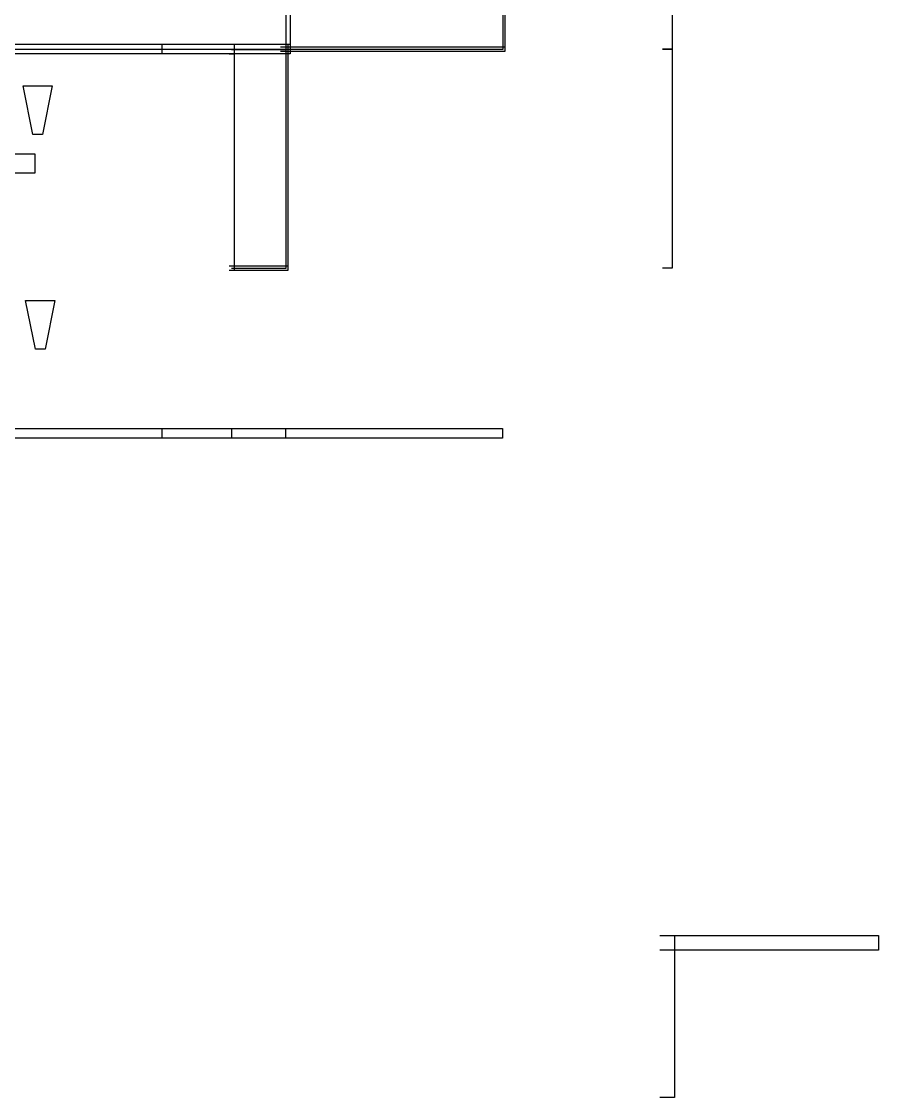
# Model space of a CAD drawing. Extents: x 1.97 to 9.39, y 0.66 to 7.28.
# Drawn here: x 8.165 to 9.393, y 1.544 to 3.086 of the extents above; entities that cross this region are included whole.
import ezdxf

# ---------------------------------------------------------------- set-up
doc = ezdxf.new("R2010")
doc.units = 0
doc.layers.get('0').update_dxf_attribs({"linetype": 'CONTINUOUS'})

msp = doc.modelspace()

# ---------------------------------------------------------------- linework, layer by layer
at = {"color": 0}
for points in [[(8.53614, 3.13265), (8.55003, 3.13265), (8.55003, 3.03961), (8.53614, 3.03961)], [(8.85069, 3.12918), (8.85764, 3.12918), (8.85764, 3.04308), (8.85069, 3.04308)], [(9.08333, 3.12571), (9.09722, 3.12571), (9.09722, 3.04656), (9.08333, 3.04656)], [(7.97293, 3.0535), (8.366, 3.0535), (8.366, 3.03961), (7.97293, 3.03961)], [(8.366, 3.0535), (8.46946, 3.0535), (8.46946, 3.03961), (8.366, 3.03961)], [(8.46251, 3.0535), (8.55003, 3.0535), (8.55003, 3.03961), (8.46251, 3.03961)], [(8.46251, 3.03961), (8.46946, 3.03961), (8.46946, 2.72917), (8.46251, 2.72917)], [(8.53614, 3.05003), (8.85764, 3.05003), (8.85764, 3.04308), (8.53614, 3.04308)], [(8.53961, 3.0535), (8.54656, 3.0535), (8.54656, 2.72917), (8.53961, 2.72917)], [(9.08333, 3.04656), (9.09722, 3.04656), (9.09722, 2.73264), (9.08333, 2.73264)], [(8.46251, 2.73611), (8.54656, 2.73611), (8.54656, 2.72917), (8.46251, 2.72917)], [(7.97293, 2.50276), (8.366, 2.50276), (8.366, 2.48888), (7.97293, 2.48888)], [(8.366, 2.50276), (8.46599, 2.50276), (8.46599, 2.48888), (8.366, 2.48888)], [(8.46599, 2.50276), (8.54308, 2.50276), (8.54308, 2.48888), (8.46599, 2.48888)], [(8.54308, 2.50276), (8.85417, 2.50276), (8.85417, 2.48888), (8.54308, 2.48888)], [(9.07986, 1.77572), (9.10069, 1.77572), (9.10069, 1.54372), (9.07986, 1.54372)], [(9.07986, 1.77572), (9.39307, 1.77572), (9.39307, 1.75489), (9.07986, 1.75489)]]:
    msp.add_lwpolyline(points, dxfattribs=at)
at = {"color": 254}
msp.add_lwpolyline([(6.4521, 3.12571), (8.54372, 3.12571), (8.54372, 3.04585), (6.4521, 3.04585)], dxfattribs=at)
at = {"color": 7}
for points in [[(8.54372, 3.12571), (8.85488, 3.12571), (8.85488, 3.04585), (8.54372, 3.04585)], [(8.46599, 3.04585), (8.54372, 3.04585), (8.54372, 2.73193), (8.46599, 2.73193)]]:
    msp.add_lwpolyline(points, dxfattribs=at)
at = {"color": 142}
for points in [[(8.16738, 2.99376), (8.20904, 2.99376), (8.19515, 2.92432), (8.18126, 2.92432), (8.16738, 2.99376)], [(8.10069, 2.89654), (8.18403, 2.89654), (8.18403, 2.86876), (8.10069, 2.86876), (8.10069, 2.89654)], [(8.17085, 2.68608), (8.21251, 2.68608), (8.19863, 2.61664), (8.18474, 2.61664), (8.17085, 2.68608)]]:
    msp.add_lwpolyline(points, close=True, dxfattribs=at)

doc.saveas('drawing.dxf')
